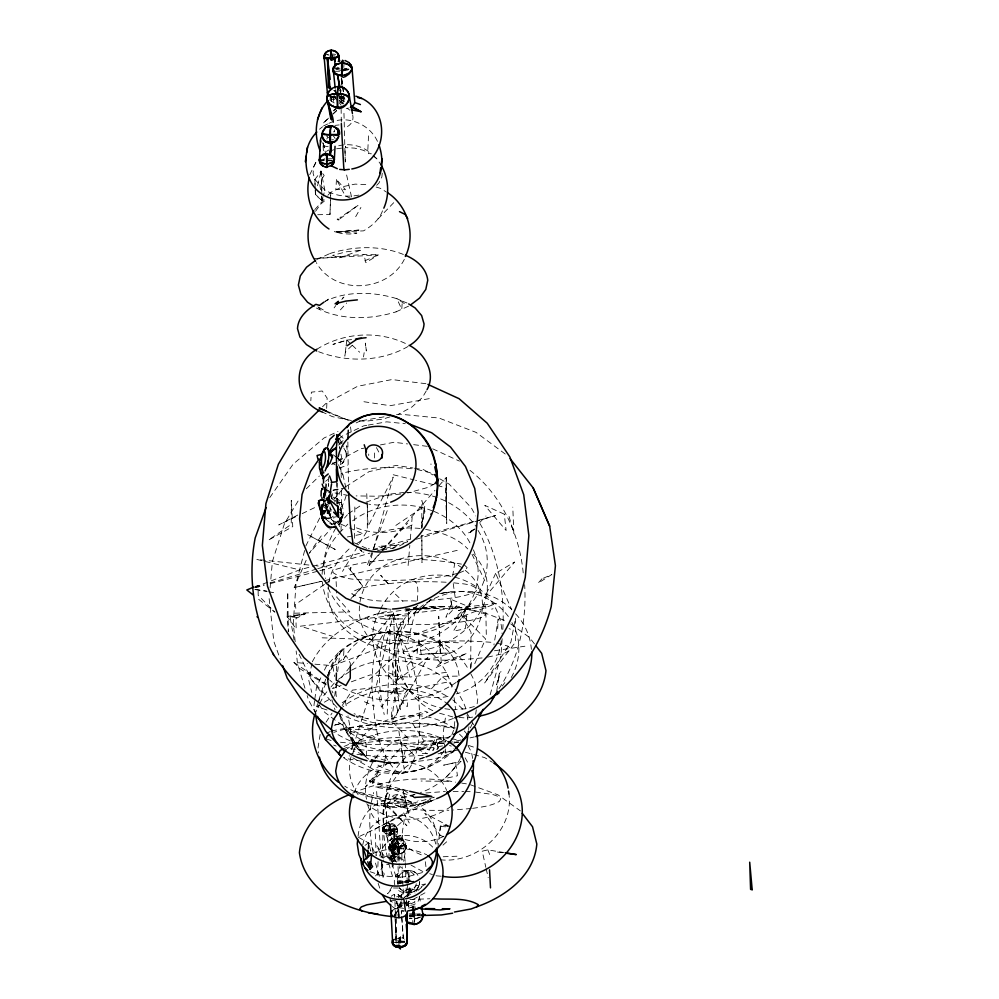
<?xml version="1.0" encoding="UTF-8"?>
<svg xmlns="http://www.w3.org/2000/svg" width="999" height="999" viewBox="0 0 999 999"><rect width="100%" height="100%" fill="white"/><g stroke="black" fill="none" stroke-linecap="round" stroke-linejoin="round"><path stroke-width="0.75" stroke-dasharray="5 3.75" d="M395.292 942.644L399.762 942.407L399.737 941.558L399.675 940.446L395.204 940.696M415.709 907.08L410.814 907.392A9.49 8.729 -9.7 0 0 408.566 908.403L408.579 901.011M408.579 895.092L408.591 889.172L407.704 889.135L408.166 899.512M350.299 666.183L350.299 663.186L346.178 655.719L336.451 664.56L336.376 671.665M367.37 505.669L367.307 530.544L342.52 571.378M389.523 844.829C388.374 850.923 395.217 855.668 400.736 853.695A8.479 7.805 5.5 0 0 405.519 849.737C409.69 840.496 391.67 842.219 389.448 848.139L397.889 847.602L397.777 846.515L389.248 847.065C397.49 827.06 398.638 845.291 399.438 854.495C373.901 853.009 403.359 823.75 406.181 847.926L403.421 861.662M421.79 527.135L421.853 500.549L424.95 511.451L421.803 522.939L421.828 527.522M382.355 857.666L383.079 827.746M397.19 859.839L397.377 829.045C396.166 822.327 384.215 820.079 389.16 830.306L390.721 831.243L397.377 829.045C395.092 822.09 382.417 823.9 382.442 831.218L397.44 831.33L396.353 826.872L391.733 824.737M399.75 941.77L404.208 941.72M408.504 616.008L408.541 611.975L408.304 624.512L408.504 616.008L384.927 615.159L399.213 614.348M345.242 162.038L343.881 110.09M347.864 441.983L348.501 489.11M394.518 939.847L396.203 938.998L396.478 916.433M391.084 860.901L395.579 861.338A13.511 12.438 5.5 0 1 394.805 858.978L394.455 856.056C395.005 825.549 399.188 841.108 398.576 854.108L400.736 853.695M400.736 853.758L405.519 850.649L406.256 846.39M470.604 668.731L471.029 632.342L461.151 614.235L485.589 638.973L473.688 666.133M401.298 744.779L429.682 749.425L405.032 750.336L403.521 761.151L401.336 742.12L413.374 754.645L416.208 748.613L424.15 741.283M370.092 871.715L382.417 875.898L400.075 877.159L399.875 883.453L400.075 877.159L408.978 876.348L423.951 872.102M389.16 830.306L389.985 824.674L391.458 834.702L390.671 834.814C393.431 822.789 386.875 818.281 382.53 829.694M331.581 498.326L331.643 494.705M337.275 483.104L336.576 502.147M287.2 616.458L287.762 591.982L288.349 631.892L287.2 616.458L305.657 613.611L295.966 618.481L296.154 628.983L287.2 616.458L297.777 617.569M327.535 491.158L323.763 488.798L324.238 497.152L324.463 487.949M340.921 513.761C341.271 507.492 339.248 500.024 333.204 497.09M400.499 942.694L399.875 941.857C401.923 942.681 397.977 939.21 399.75 936.662L400.062 943.293M407.629 702.759L407.542 706.468L405.582 705.831L401.873 700.911L396.69 692.02M330.657 195.767L330.744 192.345L342.37 186.751L355.07 184.116L367.982 184.64M393.544 855.069L394.155 833.191L396.74 831.343L397.377 829.045L393.381 829.27M382.005 862.299L382.654 878.596L384.228 874.05L381.805 868.506L383.316 859.989M397.29 829.382L382.605 831.156C380.532 827.971 390.759 823.813 386.663 825.461A7.63 6.056 -9.2 0 0 383.092 828.533L382.53 829.869C383.466 832.966 393.606 837.961 390.809 830.631M417.033 749.225L414.223 749.637M398.776 847.414L398.938 861.737M317.694 214.723L329.97 214.485L330.744 192.345L327.872 195.28M338.261 525.037C346.578 517.195 344.38 498.214 331.68 496.615M387.212 714.073L390.284 625.761M329.97 214.485L330.607 197.203M391.533 716.92L391.87 707.879M354.458 538.236L354.882 503.359M368.094 848.638L368.481 842.831M326.661 408.366L327.148 398.176L322.265 390.996L311.363 392.157L310.826 400.749M368.519 135.864L367.844 149.55L368.506 153.734M404.845 942.457L397.752 942.844L399.475 941.895L400.412 936.375L403.821 937.711M383.828 857.154L383.903 855.569L376.511 845.291L382.155 857.641M497.664 628.858L498.214 618.993L493.931 644.904M336.451 179.495L335.889 189.385L345.529 189.735L336.451 179.495L345.329 195.929L351.985 198.938L345.954 172.028M389.51 844.954L389.373 847.352L395.579 861.338L389.473 844.879L388.836 856.83L389.585 860.751L393.394 861.563M344.081 62.5L343.681 69.343L343.444 68.456L346.953 68.394M343.731 71.091L343.381 69.805L344.131 69.618L343.281 68.956M419.493 884.639L419.692 881.593L419.493 884.639L416.995 889.297L412.237 892.207L406.131 892.769M383.166 827.572A7.455 4.495 0.3 0 1 389.223 824.974L389.51 823.139M398.114 885.214L397.54 882.354L398.663 876.697A11.151 11.126 89.6 0 1 405.057 871.066C410.714 869.03 417.582 871.99 419.218 878.021M406.281 846.89L405.519 849.737L406.193 847.814M412.749 912.287L412.55 915.221L414.148 918.63L414.373 922.127M412.849 910.813L413.161 906.393L416.308 906.193M502.16 638.723L500.974 655.619L489.872 695.791M502.797 629.507C504.945 592.969 498.176 554.607 479.545 522.777M345.567 147.627L345.654 146.316L345.567 147.627L354.62 148.127L363.211 150.237L370.754 153.846M388.723 833.89L394.155 833.191L394.805 858.978L391.745 857.08L394.455 856.056L392.982 839.872L396.316 838.835L392.045 852.971L392.982 839.872L392.045 852.971L397.053 839.297C412.275 838.76 389.71 838.261 391.321 841.258M404.345 303.584L396.878 298.701L402.347 301.174L401.748 309.278L396.878 298.701C373.938 291.633 346.828 290.721 325.1 301.298M372.427 803.783L386.076 806.255L400.636 806.742L400.999 802.197L354.732 791.108C369.905 752.722 430.869 752.422 446.69 790.484M412.512 914.435L412.724 911.75M412.837 910.414L413.161 906.393L412.15 906.505L412.337 910.464M471.041 667.357L471.653 659.952M408.116 565.546L409.815 545.342M410.339 539.123L412.162 517.37M269.143 598.638L273.838 641.47L280.519 659.839M270.092 587.812L272.39 561.525L284.428 523.726L299.413 498.801M382.242 173.189L381.88 176.985L378.946 182.979L375.924 186.114M408.379 880.456L408.641 882.804L397.54 883.541C394.68 872.277 411.875 865.459 417.907 875.411M407.292 881.692L408.454 882.641L408.491 880.431M399.4 887.824C401.074 890.584 407.23 894.38 409.478 891.907A11.414 0.649 86.2 0 0 409.428 886.588M409.39 892.744L412.237 892.207A11.151 11.126 89.6 0 0 418.643 886.538L418.781 886.113M336.938 682.954L335.901 693.256L336.675 699.35M454.782 721.578L454.046 728.945L451.436 736.151M324.238 497.152L326.099 482.08L327.21 491.233M358.054 836.288C364.722 777.721 444.443 792.582 436.588 848.601M394.056 861.038L394.48 857.08L388.586 857.567L389.647 860.239M324.388 498.451L325.274 490.347L324.25 499.8M341.059 530.769L341.596 487.512M378.072 861.575L377.385 877.259M437.824 848.388L440.284 826.335M350.512 570.042L350.874 567.307L350.512 570.042L362.762 586.188L352.422 597.652M409.702 915.146L414.573 915.096L414.26 922.152M336.351 682.467L334.702 696.166L331.93 690.946M337.637 671.815L339.847 653.546M345.929 347.402L344.842 356.131L345.467 351.785L353.983 343.644M346.104 345.954L346.828 340.135L332.929 344.418L346.828 340.135L351.111 344.168M370.879 804.994C368.594 821.041 370.067 837.374 373.151 853.208M376.561 720.079L391.521 722.277L396.703 680.556L391.558 658.978L369.53 679.47M501.198 640.709C499.15 665.371 480.282 687.637 456.318 693.88M421.79 528.546L424.787 506.068L394.405 526.373M322.09 574.325C322.927 559.652 328.246 544.842 338.461 534.065M468.581 729.67L468.981 726.71M390.597 859.415L397.09 839.023L392.982 839.872L397.065 839.197L392.982 839.872L394.967 838.948L397.09 839.197L394.717 856.343L397.302 856.805L390.597 859.415L389.822 857.192L394.155 855.843L392.632 854.07L394.455 856.056L388.586 857.567L389.123 856.255L394.455 856.056L396.191 839.035L396.915 846.827C399.7 847.015 409.715 846.84 404.77 844.517A8.679 3.347 -5.3 0 0 390.122 846.103L389.423 846.865L397.664 846.815M314.598 700.761L313.961 705.282L315.234 712.724M314.797 699.25L316.483 687.2L321.366 676.71M475.661 714.322L476.298 709.802M477.135 703.771L477.759 699.263L474.7 681.393L469.792 671.79M397.44 831.33L395.729 833.004L390.671 833.94L390.172 825.861M351.074 756.643C347.078 770.454 350.512 785.326 359.478 796.44M399.65 850.399L404.233 819.729L397.065 826.111L390.035 840.796L387.587 835.389L397.103 834.627L390.035 840.796M392.045 852.971L393.381 844.192M445.379 718.069L442.994 733.815L445.005 747.427M363.511 356.905L364.16 352.672M448.289 826.66L441.108 824.325L439.31 834.864L443.057 836.575M496.728 691.033L499.5 672.926L496.603 684.839L500.949 671.428M328.246 674.912C339.872 618.119 456.143 615.372 459.24 678.333M328.621 584.015C321.628 629.807 374.762 655.494 414.185 650.898C460.439 650.049 512.937 597.065 473.401 554.158M328.846 582.592C331.006 568.169 341.009 556.093 351.586 546.665M320.13 734.44L317.869 748.713L318.669 752.946M452.622 576.211L454.795 562.887M421.803 522.939L424.787 506.068M398.963 941.558L399.825 937.349L399.775 938.248L394.48 939.172M326.111 509.203L326.935 504.832M371.316 802.297L373.651 792.507M384.565 761.438L383.354 767.394L402.16 746.29M384.865 759.952L386.064 753.995M312.013 663.224L308.541 679.37L311.775 692.369M322.927 197.54L322.202 200.574L315.397 194.38L316.109 191.508M317.52 185.777L321.079 171.441L324.176 175.499L321.378 179.695M309.752 174.738L316.621 160.876L313.698 166.87L313.087 173.202L314.847 179.445L324.825 190.01L323.314 196.029L324.825 190.01L320.904 170.817M304.645 550.536L296.041 583.503L293.256 623.426L295.192 641.783M315.272 189.448L315.509 195.167L322.078 200.487L322.864 197.502M332.317 56.968L332.867 54.895L332.08 55.007M346.166 495.591L344.118 501.973L341.633 506.743L339.885 507.867M381.593 551.76L369.155 565.422L373.226 550.449M373.626 548.951L393.156 477.085L368.032 526.373L366.633 490.497M407.654 641.508L415.859 609.477A70.467 13.399 -70.8 0 0 416.396 606.418M395.741 912.062L394.255 916.358L397.302 911.525M339.473 512.1L343.032 514.735C342.282 521.865 333.791 526.56 327.535 522.677M382.842 864.959L381.805 868.506L375.574 875.911M379.707 855.993C386.101 827.746 422.402 831.168 435.926 851.173M399.325 868.381L399.875 866.558A13.511 12.438 5.5 0 0 401.361 867.482M397.939 846.802L398.688 846.565L398.114 843.668L396.915 846.827M325.686 679.208L316.671 706.68L327.035 709.977M418.643 886.538L419.568 883.778M393.331 865.559L392.27 866.882L393.319 863.81M400.249 941.483L400.412 936.375M338.524 522.277L339.997 518.069L336.913 522.34L332.605 524.038M387.287 626.248C376.573 654.333 377.659 685.639 384.215 714.56M367.52 564.672L388.386 507.492M362.749 844.817C370.879 804.919 427.709 805.931 436.039 845.241M353.271 744.755L351.061 750.499L353.271 744.755L364.423 755.119L357.417 754.832M326.074 682.642L316.671 706.68L319.255 705.182M328.284 676.985L331.593 668.506M390.322 845.828L392.582 840.184L391.558 846.403L389.548 843.019M450.849 605.132L445.916 617.27L456.868 605.606M326.81 139.098L327.56 137.363L333.004 138.911M382.942 831.081L386.476 834.477L389.885 835.801C393.219 829.957 386.576 828.071 382.605 831.156M389.885 835.801L388.811 830.581L389.822 830.331M511.251 677.547C520.779 660.664 521.89 639.01 511.675 622.177M398.514 877.122L397.015 874.3L399.038 876.598L395.404 876.722L399.038 876.598M379.882 610.651C354.008 655.706 402.884 707.367 449.5 696.053M380.482 609.228C407.754 553.296 499.675 569.205 502.085 633.666M372.54 762.524C366.758 773.688 363.524 786.8 366.533 799.225M321.341 581.381L294.218 587.549L307.467 557.355M339.997 519.368L337.3 524.263M396.128 715.247L407.142 690.396L404.533 693.918L396.316 693.681L380.557 690.359C367.07 693.169 353.658 698.089 342.869 706.855M314.685 714.66L319.106 704.869M319.742 703.471L324.088 695.117L330.045 688.061M460.264 758.503C451.985 774.15 437.387 787 420.479 792.569M334.877 129.733L333.828 132.068A13.511 13.487 59.7 0 1 334.44 131.381M495.654 573.351L484.69 597.39L514.647 561.987L495.654 573.351L511.763 609.852M335.989 456.618L342.694 463.049L346.328 455.182L345.979 452.035L343.993 447.889M470.354 727.821L472.802 722.577M327.635 675.174L338.661 652.347C376.323 619.28 443.981 624.762 469.08 670.429M335.839 527.884C327.347 543.194 320.479 560.951 325.662 578.533M324.413 670.154L326.186 666.533L338.661 652.347M305.806 546.041L321.228 514.935M353.122 751.71C368.756 714.198 421.516 705.107 453.084 727.859M382.517 210.826C379.27 219.805 371.528 226.261 363.486 230.881L335.152 231.918L331.468 230.157M399.113 942.619L399.762 937.362L398.913 937.487L398.951 945.441M326.024 722.215L332.018 713.149M422.265 753.533L427.272 753.721L434.602 739.884M392.457 910.539A8.079 4.858 -4.5 0 1 395.529 908.678L397.502 908.128L401.735 900.161L412.924 889.272M326.398 677.921L341.308 650.898L343.956 649.437L343.419 659.74C372.602 606.093 442.882 640.859 452.472 690.059M391.521 722.277L424.987 711.163L427.947 712.387L391.521 722.277L427.959 657.542L396.703 680.556M355.681 216.696L360.914 207.442M426.286 390.896L422.352 397.552L412.1 406.868L398.601 414.235M499.001 688.661C519.268 658.453 526.81 620.554 524.637 584.652M351.81 754.595L354.108 750.961L364.423 755.119L355.282 743.031L355.681 742.394C383.441 727.884 418.668 725.761 446.603 740.783M392.507 886.163L387.612 893.768L392.807 887.986L401.461 888.036M431.968 653.371L450.124 653.034L416.983 654.582L419.006 638.386L421.141 654.108L435.576 653.533L441.296 644.742L437.362 643.905M342.158 705.581L352.41 690.122L371.878 687.824C372.415 669.904 372.34 650.237 382.967 634.914L388.661 631.468L394.83 632.829C412.637 649.25 415.134 675.611 418.768 698.251C419.992 722.027 422.24 748.688 408.753 769.617L403.072 773.076C382.342 775.049 360.801 769.792 343.706 757.779M413.711 915.109C416.858 916.145 412.287 908.178 414.048 905.743M355.282 743.031L355.719 742.382L347.29 748.738M396.94 901.048L397.502 908.128L402.185 901.273M321.228 535.914L309.265 553.234L330.344 529.345M312.325 661.75C327.485 632.479 359.215 616.67 390.459 610.751M269.792 497.564L293.169 464.123L324.051 437.987L338.012 431.431M398.851 908.978L395.092 914.31L393.494 914.847M315.572 211.288L320.554 204.233L327.285 198.589M404.32 259.365C387.762 292.407 334.677 295.392 316.308 262.625M444.068 750.674C429.97 773.576 396.69 779.457 375.274 763.211M334.116 307.879L335.839 305.532M502.272 686.001L504.857 682.567M439.71 741.583L432.817 750.574L436.888 739.685L438.074 749.949M368.681 616.595L367.033 618.731C385.264 627.859 407.929 623.538 427.847 624.487C446.653 623.101 466.233 623.239 484.09 616.495L485.739 614.36C451.361 599.75 410.302 609.515 374.25 614.46M315.172 188.411L314.847 179.445L321.079 171.441L321.765 190.322M322.577 160.827L324.388 158.554M401.76 906.33L397.502 908.128L402.235 902.184M406.968 896.24L412.649 889.11L407.704 889.135M334.44 502.172L337.275 498.626L331.481 497.977M349.925 667.032L332.492 688.698L341.208 685.514M350.899 665.834L393.519 612.874L409.815 677.072L448.951 672.027M392.07 862.974L393.618 861.051L394.48 857.08L389.847 857.242M374.987 758.915C389.972 736.713 422.102 728.633 445.679 741.383M436.888 749.575L438.648 747.489L436.588 749.637M325.774 509.003L328.671 505.556M333.516 499.825L343.206 488.349M339.448 532.879L347.802 524.163M331.031 686.887L335.989 680.993M397.252 838.386L395.104 838.935M408.591 610.614L409.615 609.44L440.347 608.316L454.807 608.578L477.06 610.689M389.348 847.127L400.199 846.165L404.77 844.517M338.723 524.6L347.365 514.772M369.155 565.422L378.409 554.87M382.517 550.174L434.94 490.384M439.048 485.689L446.253 477.485L446.74 523.488L445.342 487.599L415.559 480.257M454.982 750.012C439.41 763.985 418.269 773.95 396.89 771.703C375.362 750.212 374.088 716.47 371.878 687.824L354.657 741.995L339.648 714.185M334.365 524.8L342.395 515.696M314.81 209.59L326.91 196.254M341.808 299.463L343.881 297.14L339.498 300.462M340.397 309.877L346.678 302.959M382.629 550.611L407.53 523.289M389.86 848.9L395.941 862.1L389.373 847.352L389.448 848.139M431.443 688.748L443.057 676.323L458.778 676.098M350.936 598.601L362.762 586.188L347.752 566.82M474.825 528.896L467.882 532.991L470.467 532.292L474.6 527.934M479.77 522.502L485.976 515.984M378.072 218.881L394.393 201.998M407.679 664.71L412.712 659.615M401.735 900.161L416.233 885.651L425.474 883.978L414.985 893.031M430.319 599.837L417.132 612.911L431.206 599.188M322.54 406.755L325.786 403.559L357.555 386.313L391.92 379.558L426.536 383.778M306.318 488.798L319.343 476.024M333.229 110.889L336.588 107.642M338.311 510.851L340.372 508.541L340.534 510.626L339.335 511.525M328.496 118.144L322.852 123.526L328.521 118.269M333.004 113.849L337.5 109.553M441.208 662.337L435.439 667.832L467.02 653.346L441.208 662.337L438.711 616.246L440.109 652.135M402.01 894.217L395.442 900.399L388.049 901.098M333.054 114.073L337.587 109.878M407.105 609.677L405.444 611.176L431.543 606.356L445.666 606.655L419.031 608.778L405.369 608.741M388.948 833.89L390.122 833.278L390.547 834.827M442.957 845.142L449.3 839.435M390.784 860.401L394.48 857.08L395.891 861.388M424.962 892.844L397.502 908.128L404.495 902.097M386.813 804.008L398.526 794.118L414.123 804.657L390.846 795.966L398.526 794.118M319.53 129.221L322.54 126.761M343.094 440.634L339.51 443.544L338.748 437.899M325.612 481.306L327.909 479.458M398.751 846.265L399.15 865.321M386.9 805.881L388.087 805.394L406.88 825.761L386.9 805.881L388.087 805.394M354.732 791.108L400.636 806.742L434.215 797.177L427.497 800.798M333.229 516.183L330.781 518.044L334.777 524.9M324.762 301.823L328.321 299.151L324.85 301.686M365.01 845.416L368.431 842.906L370.866 851.123L368.344 842.931L368.668 848.626M470.467 532.292L474.875 529.02M417.882 605.294C376.998 634.889 393.281 699.412 442.245 708.116M329.932 98.864L334.653 96.166M408.017 346.491C381.193 361.975 346.628 362.674 318.032 351.486M339.96 218.793L358.429 205.082L339.985 217.632M417.257 649.1L411.725 653.021L423.464 644.842M324.438 584.415L295.217 604.682L295.841 608.316M325.711 583.541L335.876 576.485L336.451 588.386M352.622 520.841C375.075 504.045 406.593 500.499 432.542 510.939M338.399 679.332L350.424 671.028M390.06 830.331L395.941 826.66M406.73 896.752L424.225 884.827M348.314 513.686L362.175 504.557M397.977 854.757L394.593 853.433M397.54 883.541L403.534 882.142M345.704 486.725L369.056 471.64L396.216 465.384L412.912 467.982M453.821 750.773L427.972 767.482L400.811 773.738L373.489 769.492L349.225 755.781M392.669 548.401L397.664 545.179L378.146 546.291L386.238 549.687M397.502 908.128L405.045 903.333M396.516 913.436L395.092 914.31L396.203 938.998L399.775 938.248L404.807 939.172M451.123 806.343C426.685 824.262 389.697 823.775 366.695 803.758M326.473 151.373L328.708 150.025M413.399 915.121L412.699 915.534M356.93 543.506C375.424 530.906 398.651 526.323 420.729 528.508M342.195 702.796C372.689 680.531 416.521 677.484 448.951 697.389M324.4 702.185L333.416 696.915M434.99 483.616L428.534 487.262L407.717 492.969M338.524 445.042L342.482 442.832M365.946 502.21L388.998 494.205L403.771 492.47M342.769 749.088C363.661 740.234 387.262 740.634 409.602 740.047L393.881 723.338C373.626 724.475 353.047 725.861 333.703 732.417M316.808 349.3C343.893 331.98 380.482 330.082 408.941 345.229M331.543 464.647L336.863 461.763M338.199 461.038L360.839 448.776L363.848 448.176M456.168 682.392C419.218 707.891 369.655 705.419 332.18 682.255L329.832 680.207M450.936 735.876C416.358 758.403 370.229 754.457 335.889 733.378M426.148 801.523L375.025 829.008L358.741 836.762M399.5 545.916L407.754 541.52M297.764 515.047L278.771 524.937L296.666 516.296M425.586 803.933L375.025 829.008L376.223 855.594L370.417 843.98L358.291 837.199M426.96 803.246L435.239 799.262M302.16 513.636L317.307 506.331M323.551 125.949L327.597 124.001M356.156 422.914L360.352 420.941M453.371 718.406C416.945 732.679 374.388 730.818 339.173 713.536M316.608 259.59L330.095 253.459M396.029 311.85L409.515 305.731M352.56 793.169C384.677 779.47 421.291 775.424 455.644 782.142M396.378 942.919L399.75 941.857M443.981 836.2C415.147 850.748 376.461 834.964 367.22 803.596M420.654 916.907L416.583 918.318L409.34 918.593M424.637 757.517C412.462 762.225 399.125 763.91 386.101 763.199M364.735 260.826L378.409 254.907L363.873 254.408L315.721 258.454M459.078 573.026L465.334 570.304L467.132 567.582L464.36 565.009M351.623 670.192C391.683 648.026 450.349 663.811 466.058 709.103M326.586 733.154L330.344 731.518M344.056 746.453L349.9 743.918L359.69 741.533C388.898 736.688 418.781 735.639 448.276 738.298M390.422 830.544L396.828 827.784M328.946 123.352C347.165 113.774 371.316 124.663 378.334 143.444M412.137 524.887C394.393 534.403 372.814 534.915 354.383 527.01M255.257 586.488L258.079 585.339L258.179 595.342L274.937 612.15L257.817 598.651M423.901 757.304C379.433 771.765 367.819 833.853 405.906 861.987M254.92 587.125L299.613 569.892L363.911 552.06M341.446 97.228L342.607 96.791L339.548 96.179M474.375 706.53L465.996 708.791L453.758 709.515M373.052 853.358C390.085 847.027 410.202 846.79 426.735 854.794M351.361 681.805L370.242 674.912L409.815 677.072M414.972 794.567C392.108 802.684 364.997 799.512 344.78 786.138M400.199 846.165L398.351 846.752M408.541 908.141L413.249 906.93L413.324 907.591M339.398 468.032L347.852 465.072M330.931 513.823L330.244 514.06L330.781 518.044L325.337 503.746M329.87 151.061L333.941 149.7M392.382 943.143L398.901 940.946L399.325 941.72M339.385 97.502L343.968 96.091M389.96 416.895L382.767 419.13L365.696 421.228L358.554 420.879M426.511 717.27C404.158 725.898 377.897 727.447 356.031 716.695M406.019 904.532L415.035 901.822L406.718 905.893L406.306 902.534M453.683 743.169L459.053 741.545M422.739 803.333C407.018 808.453 389.635 808.89 373.663 804.595M429.795 801.21L434.016 799.924M255.082 587.449L264.036 584.777M270.017 582.991L316.308 569.143M317.794 568.693L370.067 553.071M377.535 550.836L408.891 541.458M416.358 539.223L495.504 515.559L420.729 536.288M429.77 801.323L432.417 800.536L429.533 801.31M340.272 464.685C346.878 461.126 347.927 452.31 346.653 445.604M372.877 549.562L410.264 539.198M441.483 593.418C466.945 586.525 495.929 597.14 510.377 619.417M335.327 724.874L341.421 723.438L334.028 725.324M412.337 609.29L405.444 611.176L409.615 609.44L440.347 608.316M423.751 802.871L415.084 805.194L400.636 806.742M329.845 253.534C353.746 246.029 380.582 245.042 404.021 254.708M316.446 308.042C340.971 320.392 370.467 319.892 396.278 311.775M255.12 587.612L264.161 585.252M270.18 583.678L318.394 571.066M319.892 570.679L331.943 567.519L316.608 565.871M343.768 70.467L349.038 69.106M423.988 802.884L415.084 805.194L399.837 804.744M409.265 915.946L412.912 915.009M491.595 609.115L493.044 608.753M400.874 835.489L395.629 836.8M398.389 846.965L405.731 845.092M457.604 573.376C433.753 579.47 408.903 580.207 384.403 580.556C367.557 578.808 347.377 582.467 332.817 572.514L334.615 569.78C375 556.98 419.992 556.718 461.501 564.123M331.593 730.981C371.815 722.602 414.86 719.442 455.082 728.92M449.8 736.925C413.673 745.354 375.761 746.278 338.998 742.07M459.003 749.812L438.037 753.82M504.295 852.584L487.824 849.862L482.205 851.21L485.851 867.344M388.436 825.823L389.997 826.76L394.917 826.523L396.965 827.959L394.692 825.998L389.223 824.974M326.86 54.658L328.521 54.296M461.101 739.947L450.487 742.319M469.942 737.911L474.363 736.9M294.218 587.549L321.566 581.318M324.375 580.681L459.802 549.787M327.185 504.72L325.337 505.132L331.306 517.245L325.399 502.659M341.271 477.572L341.121 473.389C365.409 467.619 390.846 465.959 415.621 469.243M294.031 639.86L290.06 616.932L305.657 613.611M396.453 692.232L393.519 612.874L375.075 691.246L396.453 692.232L449.125 681.755M380.407 444.93L393.943 442.282L407.58 443.931M395.267 547.677L381.88 550.262L368.356 548.663M347.34 536.938L363.274 533.916L349.3 527.822M442.582 745.878C411.476 751.61 379.395 752.284 348.002 748.476M327.435 504.82L324.151 505.631L327.06 505.132M338.961 97.715L343.244 96.928M290.06 616.932L304.258 614.323M429.258 398.638L390.109 405.706L360.277 401.173M338.711 145.779C349.962 142.932 362.887 145.842 371.416 153.846M366.745 425.337L363.673 425.874L342.357 436.039L338.948 438.948L340.984 442.882M368.281 425.075L386.713 421.84L405.257 423.713M487.637 657.142L503.933 653.458L508.878 650.998L510.252 648.501L507.979 646.141L496.291 642.981M414.747 794.455L399.8 797.901L394.867 800.361L393.481 802.859L395.754 805.219C412.637 811.4 431.156 810.251 448.851 810.276M361.863 420.679L384.49 416.758M396.553 414.66L399.575 414.135L439.061 418.044L476.111 432.405L505.731 454.395M332.143 463.099L335.065 462.599M333.229 490.059L341.983 488.548M333.004 490.334L344.68 488.311M336.551 502.834L341.471 502.497M336.513 503.321L342.083 502.297L341.346 501.823M325.162 518.718L336.838 516.695M387.974 503.371L377.822 505.094L369.056 504.258M464.935 605.119L450.749 599.275L452.235 607.604L460.901 606.256M472.677 717.095L466.583 718.044L458.941 717.419M494.443 650.774L524.887 646.216M440.372 752.622L450.611 751.098L456.481 751.535M409.84 917.07L420.304 915.509M485.601 606.568L458.479 610.439L485.739 605.993L486.288 634.452M400.649 494.043L377.073 496.241L356.156 495.891M339.498 98.189L345.055 97.44M439.46 593.518L449.413 592.195L442.345 592.919M407.642 881.68L411.738 881.405L397.54 882.354L412.013 881.38M336.651 148.776L342.595 148.014M358.916 195.067C347.402 197.427 335.052 195.991 324.825 190.01M326.873 510.239L329.333 509.915L329.483 513.823L327.01 513.736M408.554 881.618L409.665 881.543M346.628 340.172L354.121 339.248M334.877 125.399L339.148 124.925M482.092 657.941C456.668 660.177 429.895 662.712 405.232 654.807L402.959 652.447L404.345 649.949C432.205 638.673 463.836 640.359 493.319 642.444M425.899 792.956L445.404 791.495M471.191 808.503L453.459 809.989M472.602 808.341C481.718 807.03 491.246 805.993 499.388 801.41L500.774 798.913L498.501 796.553L492.732 794.48L475.299 792.032M404.145 882.08L406.605 881.817M412.962 915.184L411.014 915.833L420.042 915.246M333.916 500.524L334.752 500.437M444.243 743.206C407.405 746.79 367.37 742.632 336.438 721.028M408.216 881.642L408.454 882.641M326.373 135.914L327.809 136.651M404.645 870.516L407.817 870.491L408.104 871.315A11.414 0.649 86.2 0 1 409.153 881.618L409.353 884.152M397.54 882.354L407.742 881.667M411.688 881.443L414.061 881.28M407.355 882.716L406.643 870.566L407.917 870.491M397.277 881.205L414.036 880.057M409.303 892.744L410.489 892.656L410.102 886.887M397.09 846.365L397.852 846.315M401.76 846.066L406.293 845.778M413.786 881.268L409.253 881.568L408.878 870.416M408.953 892.769L403.059 891.657L399.225 887.836M406.168 845.391L397.739 845.941L397.839 848.139L406.268 847.589M409.353 913.885L413.411 913.623L413.524 914.672L413.598 916.095L409.54 916.345M420.279 913.798L413.511 914.222L413.549 915.521L422.952 914.834M445.766 741.895C381.506 742.869 359.752 833.266 424.15 855.856M397.614 839.11L403.546 840.708L405.844 843.805M456.943 856.218L442.107 856.792M314.161 258.591L378.409 254.907L365.871 262.65L363.873 254.408M429.545 600.287C445.017 598.726 461.263 598.264 475.636 591.733L477.322 589.185C471.078 583.304 461.338 583.965 453.296 582.754M423.077 755.331C399.313 756.792 375.212 757.579 351.66 753.471M392.008 829.345L382.53 829.869L389.16 831.318M399.687 941.383L407.192 941.033M340.896 514.81L343.032 514.735M324.687 518.331L333.928 517.994M409.902 899.5L429.87 898.763M332.143 56.006L334.902 55.919M339.772 715.946L344.455 729.183L354.195 744.992L366.783 757.891L365.871 742.781L353.009 743.056L366.783 757.891L369.205 759.415M396.528 838.486L400.899 838.948L404.907 842.082M409.652 915.034L420.442 914.822L414.448 914.46M416.308 601.048C395.229 599.912 370.617 604.707 351.785 593.793L353.471 591.246L359.315 588.711L369.093 586.338C394.93 581.918 421.303 580.881 447.452 582.305M384.815 619.243L402.447 618.955L374.862 618.631M336.188 68.556L338.211 68.531L333.691 67.158M333.254 68.769L340.01 68.669M344.068 69.218L349.475 69.131M342.819 69.768L349.575 69.655M343.981 70.067L348.027 70.005M334.615 71.304L340.022 71.229M448.439 781.305L421.103 781.031M453.146 791.383L463.723 791.458M328.359 158.804L334.328 158.729M319.38 159.553L325.349 159.478M319.43 160.427L325.399 160.352M321.803 160.727L323.389 160.714M328.147 160.664L328.896 160.652M331.868 160.614L327.347 159.927M328.371 160.802L334.34 160.727M406.531 492.432C433.366 492.032 460.052 504.408 475.936 526.286M383.579 762.674C406.78 761.825 431.855 762.949 453.059 752.197L454.508 749.238L452.01 746.428L449.488 745.429M328.484 96.491L335.439 96.428M330.582 97.04L335.714 96.99M339.285 96.965L341.196 96.953M339.648 97.053L343.906 97.065M339.573 98.614L349.313 98.526M329.97 99.351L335.527 99.301M394.905 914.934L402.135 915.059M294.83 613.186L349.775 611.875L336.875 597.315L336.513 589.872M394.692 688.885C413.361 688.236 432.405 692.494 447.552 703.82M465.172 791.508L472.465 791.77M440.309 859.789C476.635 863.798 513.636 831.568 509.015 794.093M322.178 637.812L461.488 642.881M332.018 53.958L335.689 54.383M351.398 420.529L332.467 416.658L322.739 412.212M399.6 907.904L401.673 908.016A8.079 4.858 -4.5 0 1 403.584 908.453M465.284 752.197L484.702 757.604L492.445 762.349M440.609 826.435L449.725 827.122M440.996 876.198L436.588 875.861L429.72 873.7M452.822 716.932L438.336 712.886M325.999 684.715L300.05 668.818L293.968 662.424L307.455 663.561M314.947 664.185L332.917 665.696L496.278 603.483L300.449 626.173L332.979 636.463M449.8 709.377L443.681 708.566M453.946 741.982L460.064 742.794M386.363 608.816L390.996 609.29M308.941 565.047L256.793 559.415L299.613 569.892M361.713 761.25L347.465 758.778L343.693 757.292M330.07 97.415L336.226 98.102M413.648 444.667L427.285 446.328M386.338 762.449L394.642 763.461L372.315 756.293M497.465 852.072L503.259 852.846M254.945 589.385L266.533 590.958M338.024 95.792L344.156 96.691M402.347 301.174L407.405 303.134M414.435 468.219L423.539 469.63L432.979 474.962M451.236 738.761L458.616 739.922M417.058 469.468L431.393 473.002L436.476 476.223M348.576 495.392L337.063 493.556L329.907 491.383M461.788 783.116L466.383 783.853M255.132 589.547L267.195 591.558M268.706 591.808L274.75 592.819M389.223 823.151L389.797 823.788M358.741 726.473L376.898 729.819L344.455 729.183L366.783 757.891M337.724 95.804L341.433 96.503M394.268 853.333L398.539 854.595L398.114 846.765M455.082 727.597L429.67 723.863L412.312 723.126L423.776 740.646L444.355 743.668M400.462 940.871L404.795 941.795M336.001 69.243L341.783 70.492M413.186 607.467L419.031 608.778M425.649 529.42C440.971 532.117 456.818 537.412 467.769 548.926M356.356 715.996L368.394 718.868L354.108 713.723M393.219 474.75L414.073 479.895M408.204 790.871L367.682 780.231L415.147 797.389M470.429 784.777L497.952 794.804L520.417 810.888M376.136 187.05L380.219 188.262L386.188 191.87M433.928 511.376C449.288 517.694 463.511 529.283 470.754 544.467M326.311 738.985L332.043 740.759M468.668 745.466L476.348 748.014M422.864 871.54L411.076 865.146M445.054 824.924L447.889 825.861M379.632 741.158L344.455 729.183L365.871 742.781M388.361 672.777L397.677 676.011L397.852 681.193L397.165 663.648L397.677 676.011M340.309 97.415L347.49 99.962M509.14 628.708L510.477 629.183M483.341 612.387L507.092 621.39M332.542 414.123L348.539 420.379L330.332 412.712M333.641 745.054L336.201 746.066M364.373 701.723L374.388 706.006M324.138 516.845L347.902 527.21M354.146 542.807L366.858 548.488M417.282 749.188L427.272 753.721M432.729 448.826L459.428 461.126M339.985 101.661L342.782 102.997M337.337 67.183L339.96 68.506M388.586 857.567L392.145 859.452L392.932 862.362M450.237 826.81L424.737 813.261L440.484 835.614M462.425 568.044C443.531 555.219 418.643 551.947 397.227 560.052C358.928 570.854 343.968 623.039 379.245 647.077C398.126 659.902 423.027 663.174 444.443 655.069C481.855 644.53 497.877 593.331 463.486 569.093M395.979 909.14L391.708 906.193M439.71 478.771L449.15 484.103L471.316 507.804L475.799 515.971M339.36 434.99L343.893 438.798M332.754 463.424L335.177 464.872M319.006 307.417L323.376 310.027L320.179 309.428L317.907 306.768M339.772 98.876L345.08 102.098M329.97 100.3L334.952 103.397M324.675 488.523L328.484 490.946L328.371 483.591L328.509 488.149M432.817 710.676C400.661 695.267 388.012 652.397 407.117 622.202C428.708 587.612 482.979 580.419 511.8 609.615M339.76 102.035L342.332 103.771M293.968 662.424L326.074 684.315M510.751 623.925L529.557 637.474L535.139 644.792M335.214 720.192L324.95 712.537L317.507 702.784M325.337 53.222L328.396 55.37M402.784 789.222L408.653 814.11L402.784 789.222L418.032 800.324M406.643 870.566L408.116 873.775L409.153 881.618M402.609 897.914L397.952 894.48L398.826 897.252M336.938 92.657L334.59 90.897L337.3 94.693M372.34 735.464L375.087 737.624M373.139 155.769L376.723 158.666L380.731 164.41M333.366 454.845L336.925 457.754M338.112 458.728L342.869 462.612L336.076 456.406M339.847 100.512L343.219 103.334M322.677 506.118L324.8 507.917M322.739 516.233L332.105 524.113M469.967 470.342C501.486 494.955 519.855 534.54 523.301 573.95M325.05 518.306L331.993 524.525M359.752 549.4L362.063 551.473L359.965 549.388M373.539 155.782L376.723 158.666M405.407 902.684L410.714 907.517M339.173 100.424L341.221 102.298M334.128 95.792L336.139 97.64M452.747 699.824L464.011 710.289M352.172 345.179L359.665 352.235M395.417 594.18L402.897 601.386M459.49 734.14L462.699 737.287M331.855 498.613L332.717 499.463M401.148 897.714L397.952 894.48L400.512 897.664M405.394 902.022L410.714 907.417M329.707 508.091L331.68 510.139M336.975 707.529L311.126 679.133L299.101 654.258M515.621 613.848C524.725 623.388 530.357 636.201 531.381 649.325M464.248 730.931L467.307 734.377M334.016 96.016L335.801 98.314M339.36 102.922L341.134 105.22M320.429 691.233L311.126 679.133L309.802 668.606M333.941 95.954L337.175 100.312M326.948 511.988L328.246 513.773L327.46 511.963M335.239 524.238L330.881 517.957L325.162 503.046M465.134 757.804L469.293 765.296M441.296 644.742L444.992 650.786M466.895 713.061L470.629 719.542M471.378 720.841L473.613 724.725M403.696 812.861L409.265 822.964M315.984 713.623L308.504 699.999L307.18 695.591M343.831 448.114L345.979 452.035M467.969 745.654L471.528 752.222L472.814 759.365M376.423 447.602L379.932 454.195M478.034 530.394C507.367 577.185 461.588 631.668 412.724 634.415C377.872 638.161 340.184 619.505 327.372 585.864M473.439 549.875C492.295 593.768 451.111 641.133 406.818 643.281C368.643 648.114 325.811 622.065 322.415 581.693M410.489 892.656L409.553 886.563M472.015 554.295L484.715 580.544M339.348 438.211L343.331 446.516M338.211 711.525L352.797 742.794L347.989 715.821M338.499 464.71L342.882 474.937M324.725 505.432L328.559 513.911L324.712 504.82M487.824 849.862L490.571 856.755M391.321 896.24A8.079 4.858 -4.5 0 1 394.393 894.367L395.379 896.94M396.103 901.185L398.077 906.33A8.079 4.858 -4.5 0 0 402.147 905.569M325.062 503.209L331.293 519.78M323.414 150.749L322.814 142.582L324.875 148.277M412.15 906.505L412.587 907.679M452.235 607.604L452.759 609.128M378.146 883.391L380.569 890.471M379.283 876.31L374.875 860.913M331.918 699.662L335.027 709.889M304.97 688.224L297.44 663.199L296.154 650.961M509.065 516.483L513.823 533.404L512.799 507.142M342.932 474.637L346.166 489.21M322.814 142.582L325.711 153.596M486.176 868.805L488.174 877.609M419.218 896.128L420.791 903.708M398.913 937.487L400.012 944.53M337.699 437.837L339.76 448.214M340.934 454.145L342.694 463.049M340.334 89.236L340.896 92.183M341.183 93.669L343.169 104.008M332.767 666.37L334.69 676.498M346.203 454.52L346.328 455.182M329.995 506.78L331.356 514.26M345.317 700.823L346.653 708.316M467.033 714.972L468.256 722.302M339.685 88.049L342.108 103.147M390.734 830.219L391.458 834.702M389.997 826.76L390.721 831.243M389.423 830.706L389.96 830.419M445.229 748.938L445.904 753.471M413.399 911.463L414.148 918.63L413.748 912.187M453.221 583.578L455.319 598.301M319.842 184.728L320.654 190.459M321.466 196.191L322.078 200.487L322.04 197.914M450.749 599.275L451.923 607.729M341.646 78.846L342.47 84.828M342.682 86.314L343.506 92.295A8.079 2.21 -3 0 0 339.672 90.534M398.851 730.769L404.195 769.28M340.297 517.757L340.559 521.74L340.347 518.818M341.433 77.922L342.882 88.661M350.512 426.96L351.261 432.48M338.586 438.823L339.623 448.364M339.41 526.76L338.561 518.581M425.287 861.725L426.073 867.644M323.339 492.957L324.126 498.876M324.737 487.112L325.924 496.303M454.083 697.577L455.631 709.752M341.596 78.084L342.545 85.664M342.732 87.188L343.294 91.733M324.675 487.025L325.711 495.954M342.719 96.878L343.256 101.736M397.914 839.485L399.438 854.495M395.966 936.875L396.054 939.048M335.352 89.598L335.676 92.67M341.296 79.271L342.232 88.237L341.271 78.909M339.672 517.844L340.072 521.878L339.735 517.807M390.222 830.294L390.671 834.814M346.803 446.366L346.865 447.09M340.647 508.454L340.721 509.19M398.401 854.607L397.19 847.04M396.878 847.389L397.602 855.169M406.443 901.223L406.78 905.481M398.077 906.33L397.839 903.358A8.079 4.858 -4.5 0 1 390.284 899.962M394.393 894.367L394.617 897.339M394.955 901.585L396.029 937.374M390.085 898.7L390.322 901.56M323.389 493.768L323.813 498.364M368.344 842.931L368.793 849.088M403.159 889.035L403.733 897.452M376.648 791.508L382.28 875.311M407.455 884.152L408.029 892.819M340.347 458.516L341.121 473.389M340.422 508.816L340.497 509.827M332.18 493.581L332.317 495.829M394.992 917.132L396.203 938.998M405.157 861.438L402.672 835.301L401.785 843.855L401.923 859.914M405.232 862.786L406.031 882.329M403.009 886.313L402.135 866.832M343.756 96.853L344.23 105.956M333.204 96.391L333.691 105.494M331.281 96.241L331.606 102.31M398.039 866.57L398.551 876.91M337.575 503.971L336.626 480.981M430.956 463.911L430.994 464.585M414.573 915.096L414.835 920.916M414.185 914.859L413.549 911.662M413.311 906.38L413.486 910.339M412.4 911.787L412.849 923.313M408.229 900.998L408.566 908.403M314.847 179.445L315.209 188.024M315.234 189.897L315.397 194.38M321.079 171.441L321.865 194.38M321.915 195.904L322.078 200.487M345.067 150.886L345.367 161.413M374.388 452.972L374.55 460.239M368.706 454.021L368.743 455.544M328.334 476.91L328.459 482.867M394.667 858.166L394.155 833.191L394.58 857.342A6.743 6.206 5.5 0 1 402.622 861.625M341.296 122.178L341.146 109.403M406.193 887.936L406.318 895.254M392.195 862.424L392.27 866.882M446.141 481.343L446.453 516.296L446.253 477.485M421.84 536.301L421.99 562.662L421.865 535.164M413.161 906.393L413.186 910.776M413.186 912.237L413.211 915.159M325.125 516.283L325.137 518.781M419.293 896.59A9.041 8.304 -9.6 0 1 417.357 902.297A9.49 8.729 -9.7 0 1 405.994 904.42M401.298 898.188A9.041 8.304 -9.6 0 1 406.506 889.847A9.041 8.304 -9.6 0 1 416.658 891.233M333.579 90.559A8.079 2.21 -3 0 1 335.676 90.397M388.761 863.161A97.49 46.316 71.7 0 0 392.857 877.272L395.854 876.273A97.49 46.316 71.7 0 1 390.222 792.469L387.225 793.468A97.49 46.316 71.7 0 0 388.136 860.589M416.308 883.803A11.151 11.126 89.6 0 1 396.141 887.849M394.855 885.239A11.151 11.126 89.6 0 1 401.798 871.091A11.151 11.126 89.6 0 1 415.934 878.046M328.172 146.641A7.455 6.331 3.1 0 1 322.827 144.843M333.042 135.764A7.455 6.331 3.1 0 1 335.077 138.586M352.697 114.91A11.151 10.377 -10.4 0 1 344.618 127.722M334.166 110.414A11.151 10.377 -10.4 0 1 336.501 108.741M347.627 108.641A11.151 10.377 -10.4 0 1 349.9 110.277M348.364 108.079A9.041 6.481 -5.5 0 1 346.203 108.454M406.256 899.974A8.079 4.858 -4.5 0 1 406.094 902.497M396.603 896.79A8.079 4.858 -4.5 0 1 404.308 897.839M382.979 858.366A7.455 4.495 0.3 0 1 392.844 856.168A7.455 4.495 0.3 0 1 396.553 862.137M388.536 864.684A7.455 4.495 0.3 0 1 386.675 864.335M420.079 917.407A9.715 3.809 -2.6 0 1 409.852 918.518M333.566 139.773A6.743 6.731 59.7 0 1 331.88 139.735M339.423 97.827A9.49 6.806 -5.4 0 1 343.768 95.991M412.5 581.455A70.467 13.399 -70.8 0 1 417.232 600.661M291.296 500.474L291.258 524.35L268.431 540.147L292.757 526.598L291.296 500.474M515.484 618.281L515.447 642.145L484.54 683.104L510.926 642.045L515.484 618.281M466.77 615.958L465.397 628.621L453.321 631.256L470.292 603.458L454.258 618.693L466.77 615.958M373.064 778.171L372.09 785.102L379.395 769.567L365.497 786.8L380.369 774.05L373.064 778.171M342.257 517.195L341.783 518.831L342.133 516.545L342.257 517.195M401.96 937.512L403.209 938.585L401.298 910.901L403.496 938.635L401.96 937.512M326.448 491.52L325.1 494.742L325.075 492.682L326.448 491.52M393.843 690.259L381.393 707.105L378.084 691.895L393.843 690.259M541.995 578.808L538.111 583.141L551.823 574.537L541.995 578.808M460.914 761.313L444.917 778.508L457.43 775.773L455.669 762.549L443.593 765.184L460.914 761.313M360.489 250.287L339.41 257.817L332.592 255.382L346.016 251.848L360.489 250.287M403.783 621.878L400.774 622.365A97.49 51.623 80.8 0 0 397.702 710.689L400.711 710.189A97.49 51.623 80.8 0 1 403.783 621.878M358.891 230.107L335.152 231.918L342.17 233.654L349.563 234.053L356.83 233.117L335.152 231.918L358.891 230.107M402.172 801.96L380.856 803.908L409.19 802.859L402.172 801.96M380.819 786.775L374.912 787.037L388.574 789.51L403.121 789.997L380.819 786.775M504.283 514.173L484.79 505.369L506.131 530.481L504.283 514.173M335.152 549.438L307.38 534.477L335.152 549.438M388.349 583.866L380.681 575.287L388.349 583.866M365.622 344.967L365.322 343.094L366.358 350.974L365.622 344.967"/><path stroke-width="1.5" d="M351.111 65.172C355.669 73.289 339.036 79.408 333.454 72.39C330.169 61.176 350.462 59.915 352.085 69.942L351.998 67.52L349.625 63.911M407.192 941.033L407.018 943.318L407.13 940.971L406.98 943.131L406.968 942.132M350.299 666.183L350.262 678.146L345.954 685.539L336.301 680.182L336.363 673.076M322.078 135.04C322.802 139.673 320.704 132.218 324.75 134.678C327.959 134.765 331.156 134.628 334.365 134.765C341.383 137.737 339.51 129.096 334.64 126.998C321.903 120.517 315.909 144.555 331.556 142.707M337.724 435.177L336.376 447.564L336.626 480.981M407.093 935.101L407.342 912.562M328.284 460.477L328.209 465.759L326.386 467.744M330.444 141.933L330.207 155.082C334.653 156.518 335.926 163.649 331.181 165.509M321.778 516.046L321.478 508.391L321.528 515.596L323.089 519.43L323.177 516.945M322.19 505.244L323.676 503.708L321.266 509.989L321.478 514.56L322.29 504.682L321.753 506.968M323.763 502.235L327.247 499.213L328.334 500.387L328.284 503.196L328.896 500.287M331.793 50.562L331.318 49.975L330.869 51.936A7.63 0.649 88.4 0 0 330.881 56.369L331.131 60.002L330.919 58.092L324.101 58.629L324.225 55.719L324.163 57.418L330.919 58.092L337.625 56.868L338.898 55.807L338.274 54.883M347.902 438.998L348.276 430.194M367.694 857.204L368.019 850.062M321.353 508.416L321.166 512.387L322.615 518.556L321.328 510.901M414.26 923.388L414.148 924.537L409.615 923.638M319.418 160.177L320.492 140.384M334.315 160.002L335.052 146.304M349.375 423.888C381.793 398.763 428.184 424.912 435.227 462.25L435.477 463.086C440.434 485.964 437.162 510.901 422.889 529.97L422.277 530.869C401.648 561.051 352.784 558.316 335.639 526.173M327.522 166.321L326.298 166.483L326.561 167.482L327.422 153.796C322.515 151.91 317.045 159.303 320.492 163.911A7.455 6.331 3.1 0 0 327.06 167.008L332.267 165.097L334.116 162.188M435.239 463.099L435.502 463.998C438.211 478.396 438.886 493.818 433.204 507.629M319.955 465.259L320.13 463.061M321.241 490.684L321.041 496.078M331.556 483.903L330.132 492.682M327.372 92.957L324.038 56.231C325.337 47.428 339.398 49.126 339.073 57.78L338.261 54.258A7.63 7.318 14.9 0 0 334.528 50.899L332.929 50.412M370.179 869.492L371.678 853.858L363.711 860.539L363.112 864.26C379.158 901.073 435.926 888.261 436.588 848.601M421.428 906.742L423.101 915.047L422.04 919.492A9.49 8.729 -9.7 0 1 416.471 923.925L414.036 924.387C419.518 924.187 423.638 918.905 422.977 913.623L422.028 915.896M331.506 142.233L330.207 155.082C326.373 153.309 320.904 154.82 319.58 159.116M331.581 141.796L330.207 155.082L331.206 145.879M357.729 839.347L357.255 843.918L358.878 854.495L363.112 864.26M324.088 57.343L324.762 57.243M321.878 514.76L321.191 511.688M327.872 100.724C315.322 113.624 313.374 134.39 320.055 150.662M338.911 134.428L327.897 134.678L322.04 133.604L322.315 136.726L324.525 140.522L328.334 142.707L334.927 141.771L338.649 136.626L337.737 130.207A8.479 8.454 59.7 0 0 332.567 126.286L326.161 127.185L331.343 125.974L330.219 130.432L329.682 142.919L328.833 142.095M332.08 527.272C324.837 531.918 319.106 506.943 321.865 513.848M531.843 652.135C532.067 682.717 509.178 711.263 478.771 716.158M314.685 714.66C307.63 739.66 318.319 766.221 338.236 782.105M468.381 731.156L466.583 744.517L460.889 757.105M330.382 126.011L330.519 142.957L334.74 141.796L331.156 142.907M378.946 144.718C399.975 208.416 301.835 223.339 306.131 156.131M306.643 152.697C307.317 144.942 311.426 137.575 316.808 132.043M379.907 173.202L380.681 167.844M381.193 164.41L381.993 158.866M305.332 161.688L307.417 147.34M329.27 495.342L328.871 499.25L337.912 506.655L338.611 517.32L328.883 499.35L330.632 492.495L328.783 491.945M309.303 177.685C304.47 196.791 312.25 218.282 328.996 228.983M327.822 677.672C327.123 694.505 339.073 710.189 354.633 716.071M459.028 679.72C456.855 696.028 443.768 709.415 429.083 715.871M333.229 122.265C333.803 112.2 320.117 96.329 332.23 88.624M337.65 87.4L339.573 87.1C335.377 88.911 338.524 102.522 336.838 107.929L339.323 108.604C346.715 107.505 351.71 98.289 347.827 91.683A11.151 10.377 -10.4 0 0 341.159 86.901C335.527 85.514 329.158 88.749 327.41 94.381M436.975 483.978L437.699 479.845L434.752 466.858M406.493 924.125L407.267 942.319C406.456 949.462 389.822 948.813 393.244 941.008L392.607 941.87L393.244 941.008M327.56 446.316L329.795 439.36L334.253 435.177M322.64 478.596L323.164 476.298M320.691 459.602L321.228 457.342M342.645 60.24A9.715 0.749 89.1 0 0 342.07 73.352L342.182 75.3L339.747 75.1A9.49 6.806 -5.4 0 1 334.19 72.003L333.341 70.367L333.516 66.908M321.828 515.634L318.619 500.774L322.802 499.725L318.619 500.774L319.156 501.86L318.619 500.774M328.871 499.25L326.261 498.551L329.682 496.278M321.703 507.754L322.14 506.281M324.038 56.231L325.312 55.17M313.786 210.752C306.268 226.623 305.394 246.391 315.597 261.288M405.369 256.481C416.046 234.44 407.904 205.769 387.387 192.595M266.084 507.542L255.195 537.924C247.54 577.797 253.546 619.218 273.589 654.732C290.284 678.521 310.614 701.286 337.749 712.974M338.224 456.793C344.518 423.901 393.419 414.498 410.214 444.393C423.089 464.448 413.461 494.355 390.659 502.135M326.486 153.821L324.825 154.52L326.061 154.92L326.636 153.759M321.353 471.953L320.854 473.239L322.752 476.186L321.69 472.827L320.667 473.176L322.752 476.186L321.815 473.364M317.495 119.53L319.618 114.123M320.167 112.675L322.065 107.842M333.117 68.606L334.715 65.847A9.715 6.731 3.4 0 1 351.198 66.896L352.048 68.319M324.3 55.295L326.036 52.31L329.433 50.512M327.684 448.713L327.61 448.039L332.467 457.005L329.845 463.349L327.922 465.209M407.055 942.619L404.857 945.778M353.047 795.042C339.535 826.485 366.171 864.759 400.174 864.31C436.063 865.808 463.786 824.025 447.24 791.87M325.062 470.966C327.997 463.998 330.219 455.744 327.834 448.339L325.949 447.714L324.063 449.163C320.916 456.231 320.517 465.122 323.189 472.402L323.888 472.827M348.851 99.613C345.866 111.701 324.138 108.566 327.297 95.817C333.903 92.87 344.717 92.02 349.313 98.526C350.312 92.295 344.58 86.326 338.112 86.463A11.414 0.762 89.5 0 0 337.512 93.756A11.414 0.762 89.5 0 0 337.774 105.732L337.924 107.38L335.052 107.055A11.151 10.377 -10.4 0 1 328.384 102.26L328.221 101.873M406.918 942.494L405.082 945.216L399.875 947.214L400.337 949.038L400.599 946.378L398.951 945.441L394.318 945.666L392.644 944.292M342.769 749.088L340.122 750.536L338.686 753.496L341.183 756.305L325.449 739.585L327.222 735.963L329.807 734.552M455.944 748.913L465.534 737.999L467.307 734.377M383.828 208.167C390.022 194.343 388.449 177.397 380.731 164.41M351.66 70.167L349.338 73.789L345.517 76.511L343.369 77.31L341.258 76.199C342.57 73.451 340.222 59.153 343.656 61.139M483.166 709.302L475.124 725.536L455.756 748.476M337.225 304.208L338.411 302.023L336.7 304.37M427.072 389.56C436.163 373.414 425.062 354.195 410.339 345.866M430.931 514.285L431.343 513.573M497.415 691.283L490.322 703.096L464.26 728.658L453.596 734.44M335.614 439.41L337.987 435.601L337.412 436.351L339.772 434.59M323.626 450.611L324.8 448.751L325.499 449.163M333.266 69.905L335.189 88.062M329.046 452.06L336.675 440.409M422.54 915.896L423.101 915.047M319.056 459.078L310.464 471.54L302.06 494.468L299.575 518.843L302.972 542.657L312.225 564.61L327.235 584.153L346.066 598.376L367.819 606.942M337.412 436.351L336.563 434.627M334.278 160.589C331.081 164.935 321.066 165.534 319.38 159.553L320.542 163.636L323.314 166.134M321.178 511.988L322.452 513.024M346.091 749.637L337.462 761.987L335.701 770.966C337.724 789.759 355.981 799.375 372.427 803.783M434.99 483.616L437.699 479.845L436.888 477.447M341.695 707.704L333.129 720.117L331.393 728.496C333.229 746.84 351.124 756.206 367.058 760.739M326.985 97.078L327.647 96.191A11.414 4.096 1 0 1 346.74 95.242L349.225 96.878M454.445 912.025L471.116 908.965L476.698 906.83L478.346 904.707C465.097 896.877 447.802 900.037 432.942 898.65M348.876 425.05L346.79 427.609M367.744 861.775L370.242 869.118L372.565 866.595L369.68 861.825L370.242 869.118L363.711 860.539L362.774 847.077L366.758 858.828M321.441 512.187L321.541 513.036M393.281 939.697L392.232 940.858L392.669 943.343L390.547 904.42M338.736 219.655L337.525 219.305M338.024 435.452L349.638 423.951L363.324 416.496C395.204 404.92 427.734 430.944 434.715 461.725M319.305 409.94L298.776 430.144L278.359 464.248L265.934 503.546L262.35 545.354L267.507 586.238L281.381 624.013L303.996 657.692L328.659 679.183M327.684 141.408L326.298 141.958L330.681 142.832L326.298 141.958L330.519 142.957L328.484 142.707M316.808 349.3C290.447 364.61 294.643 401.835 322.739 412.212M334.59 65.172L336.176 63.736M328.271 473.938L324.787 476.773L323.489 479.483L323.564 483.041M329.795 452.897L336.376 447.564L329.37 452.522M329.732 452.834L336.376 447.564M315.484 260.439L306.531 267.22L300.312 275.899L298.376 285.04L300.836 294.018L307.542 302.222L313.898 306.381M338.399 301.298L335.115 303.796L345.829 301.086L357.392 299.875M410.639 304.882L419.58 298.102L425.799 289.423L427.747 280.282C426.436 268.107 416.046 259.59 405.369 255.22M323.976 302.11L319.53 305.369L315.921 304.345C306.968 309.628 298.064 317.47 297.502 328.609L299.9 336.975L306.456 344.618L316.708 351.024M491.595 698.388L494.093 696.565M496.59 694.755L499.088 692.931M409.203 345.629C417.095 341.059 423.426 333.291 424.051 323.951L421.64 315.572L415.097 307.929L408.691 303.933M334.84 526.361L334.128 526.773M446.59 834.752C468.943 823.139 480.969 794.355 471.815 770.666M347.128 345.716L357.917 338.561L366.096 337.712M451.123 806.343C465.759 796.79 475.499 778.346 473.076 760.801M426.473 870.529L431.918 865.421L432.517 861.7L430.744 858.079L427.734 855.606M334.415 57.742L332.879 58.229L334.415 57.742L335.127 65.834M399.463 946.265L396.428 946.877L397.927 946.952L397.802 945.716M323.763 499.8L323.888 501.448M337.625 56.868L338.499 56.356L339.161 60.914M447.077 792.707C469.218 780.319 483.891 752.284 475.112 727.322M330.632 142.869L326.298 141.958L329.682 142.919M462.949 739.422L465.534 737.999M457.492 681.668C494.468 659.465 515.521 618.269 525.287 577.372L528.871 535.564L523.713 494.68L509.84 456.918L487.225 423.226L459.041 398.663L427.947 384.415M408.029 910.876L415.497 909.477L419.18 907.554M421.628 906.268L425.299 904.345M397.939 947.177L399.8 946.34L399.388 947.639L398.164 947.164M338.224 61.314L339.51 60.702M454.77 717.744C503.484 700.199 538.336 655.918 551.223 606.593L555.419 565.721L549.65 526.111L533.154 487.887L510.127 458.653M348.364 795.067C324.113 804.557 301.773 825.686 299.413 852.784C305.607 896.091 354.832 912.774 392.857 916.657M436.65 798.626C450.549 793.493 463.673 781.593 465.072 766.221C463.324 755.868 457.629 746.191 447.889 741.595M476.698 906.83C504.72 896.977 534.115 876.135 536.825 844.055L532.517 826.735L522.277 813.323M426.024 756.917C440.934 751.698 456.381 740.759 457.942 723.85L454.033 711.063L447.552 703.82M253.858 587.075L246.815 589.959L252.922 594.78M324.413 55.769L325.224 55.469M328.371 163.736L334.028 161.513C335.801 157.168 330.681 153.784 326.598 154.333L326.623 162.238M405.606 898.75C428.084 894.817 441.308 869.542 436.476 848.213M351.81 168.968C388.873 162.5 392.719 106.493 355.831 96.191M403.584 946.415L401.798 946.965M344.692 169.78L339.685 169.418M423.988 802.884L428.446 801.722M399.3 946.128L397.252 945.853M475.836 736.563C507.617 727.884 542.507 706.53 545.966 670.641L541.658 653.321L536.076 646.003M335.464 526.723C328.534 529.732 322.302 521.49 321.728 516.358M452.634 913.198L441.383 914.947L421.803 915.496M392.532 609.015C432.692 606.855 466.57 575.162 475.649 536.65L478.134 512.275L474.737 488.474L465.484 466.508L450.474 446.965L431.643 432.754L409.89 424.175M321.865 454.27L317.058 455.507L317.932 459.14M324.912 163.736L323.351 163.386A7.63 4.021 -2.1 0 1 319.892 161.613L319.38 160.752M331.556 142.869L336.788 140.409L338.649 136.626M331.256 482.467L336.85 481.655L336.576 469.018M386.538 901.323L366.858 904.807L361.276 906.942L359.628 909.065L362.038 911.051M322.752 473.851L320.854 473.239L319.905 469.293M355.507 339.086L361.426 338.349M349.288 169.331L344.255 169.905L343.743 167.457L341.321 123.551M415.497 909.477L412.437 909.827C438.586 906.48 452.322 871.902 435.926 851.173M403.259 899.162C380.594 901.722 361.238 880.369 360.926 858.478M415.147 797.389L431.83 796.44L409.702 791.258M421.978 914.734L425.037 914.572M425.512 908.591L434.677 908.665M442.307 908.715L449.95 908.778L440.284 909.927L420.779 908.94M398.439 947.452L400.199 947.514M329.92 125.974L325.786 127.135L322.265 132.355M442.457 876.31C508.553 887.324 554.832 802.746 493.743 763.149M369.368 607.105L386.363 608.816M325.125 166.796L326.998 167.395L326.71 165.222M384.952 762.287L371.278 760.077L375.199 761.338M506.143 853.233L516.271 854.582L505.794 852.834M368.319 912.749L378.047 914.048M401.848 910.763L403.596 911.038M370.03 761.25L372.989 761.762M394.63 946.253L396.416 947.027M351.361 109.803L361.014 111.726L351.723 106.106M357.729 97.577L361.8 98.539M337.312 168.694L330.731 165.572M354.67 102.51L360.427 104.545M357.979 500.511L367.595 504.12M345.105 60.502L349.363 62.775M326.124 410.939L319.118 407.979L329.857 412.899M331.418 88.674L328.409 87.762L327.485 59.94L330.007 88.074L328.721 85.265L331.156 88.861M329.932 454.17L332.467 455.369M351.198 107.03L361.014 111.726M399.488 211.626L405.157 214.41L407.692 218.594M353.683 797.627C337.625 789.872 322.59 775.324 319.48 757.18M406.88 921.952L414.96 923.825L414.835 924.437L414.548 923.763M409.253 923.513L407.267 922.289M477.597 748.825C492.569 756.83 504.92 771.253 508.066 788.111M327.247 499.213L328.309 499.937M395.317 946.428L392.382 943.143M356.793 499.65C345.267 492.957 337.762 480.232 337.312 466.908M331.318 49.962L331.456 50.062A7.63 0.649 88.4 0 1 331.606 50.549M394.805 946.303L392.682 944.117L392.332 942.244M364.885 867.881L367.894 870.354M329.645 454.582L332.467 457.005L329.233 452.422M390.746 905.369L386.576 901.535L382.33 894.842M332.692 730.856L308.092 709.377L287.213 678.196L282.58 665.484M329.545 475.961L331.518 481.368M333.666 512.187L338.611 517.32M329.295 453.696L332.467 457.005M344.705 751.635L325.711 731.318L317.482 716.345M338.261 55.794L338.948 56.993M334.053 71.753L333.366 70.617L334.19 72.003M434.74 474.488L437.699 479.845M325.449 739.585L317.02 723.139L315.497 714.21M328.196 499.85L329.695 502.984M549.65 526.111L533.154 487.887M257.093 616.508L257.48 617.382M272.827 653.046L273.589 654.732M323.401 487.712L322.178 484.09M338.973 56.856L338.848 55.944M364.21 444.755L366.446 451.698M318.107 502.859L323.226 518.943M353.097 544.48L350.349 524.225L348.601 491.97M405.419 911.088L403.846 898.8M406.993 941.17L406.818 943.655A7.63 6.094 -0.7 0 1 404.87 945.903M340.047 87.75L337.5 74.45L339.685 88.049M338.998 133.829L337.737 130.207L338.986 134.39M348.926 94.331L352.435 113.436M328.384 102.26L331.643 120.03M327.335 99.912L330.844 119.018M328.334 500.387L328.908 503.933M508.541 791.096L509.015 794.093M352.123 69.243L354.745 101.948A9.041 6.481 -5.5 0 1 350.362 107.343M321.84 497.227L322.178 499.562M435.477 463.086L435.789 466.071M339.148 61.026L338.536 56.431L331.818 60.265L330.182 59.078L331.031 50.949M329.283 84.078L327.422 57.93L330.219 79.458M339.523 61.414L338.948 56.868L339.423 61.351M321.491 512.549L321.278 511.85L321.466 512.537M381.718 454.545L382.03 458.141M327.422 57.93L327.959 64.286M398.301 909.165L398.976 917.669M369.792 862.961L370.242 869.118M337.637 505.457L338.324 515.859M489.535 869.779L490.497 887.874M334.702 57.705L334.902 61.364M406.368 921.103L406.118 915.034L406.368 921.253M406.493 924.35L407.192 941.445L406.993 913.835L407.005 928.983M328.821 496.303L328.846 499.288M328.334 94.031A8.079 2.21 -3 0 1 328.571 91.796M349.563 63.524A9.49 6.806 -5.4 0 1 350.974 64.923M407.155 911.313A8.079 4.858 -4.5 0 1 397.927 917.656A8.079 4.858 -4.5 0 1 392.457 910.539M337.6 128.272A6.743 6.731 59.7 0 1 339.46 134.49M320.804 142.02A7.455 6.331 3.1 0 1 322.502 135.889M366.071 451.398C363.424 461.7 380.619 465.734 382.305 454.845C384.952 444.543 367.782 440.497 366.071 451.398M319.405 462.375L319.48 468.444L321.253 470.017C325.199 465.259 326.423 457.892 324.85 451.973L323.514 451.536L321.878 453.571L319.405 462.375M321.953 488.623L321.778 489.835L321.953 488.623M322.015 511.513L321.453 514.872L321.391 513.973L322.352 515.422L322.015 511.513M323.713 511.026L322.24 513.474L323.826 513.886L325.836 510.664L323.713 511.026M346.428 74.538L344.667 75.275L346.428 74.538M752.185 889.697L750.586 889.372L749.7 862.187L752.185 889.697"/></g></svg>
